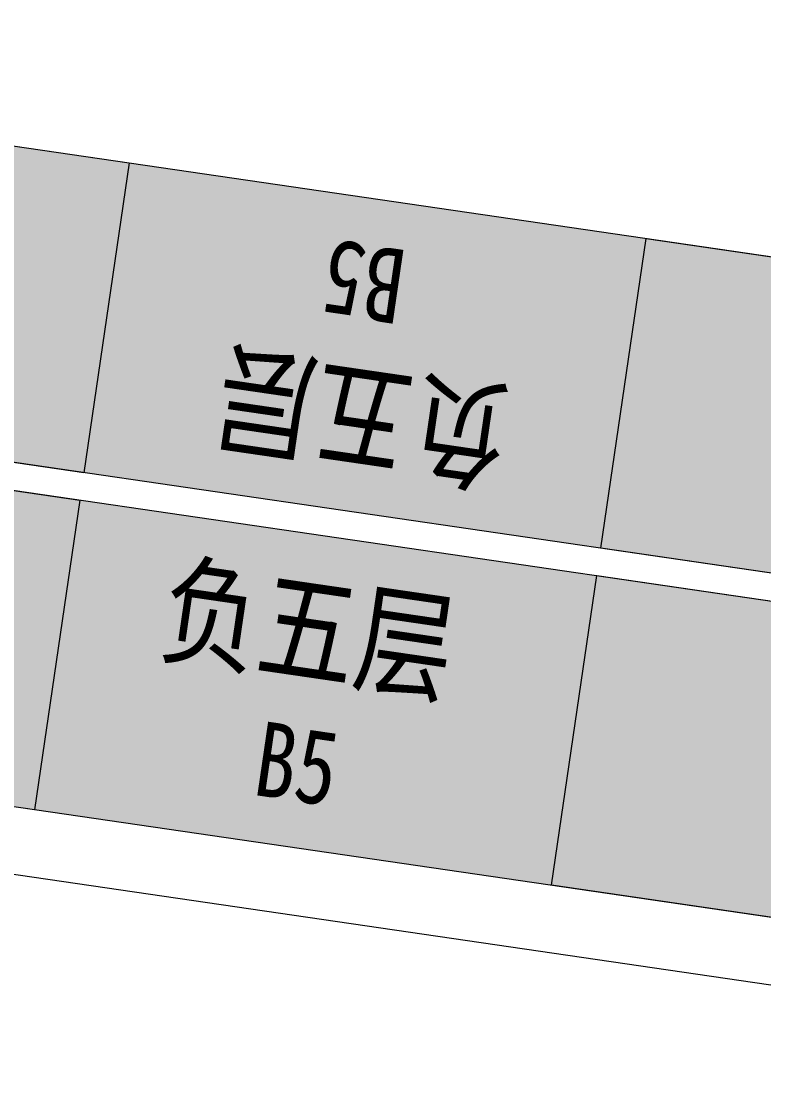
# Model space of a CAD drawing. Header units: inches. Extents: x -414268 to 632271, y -366004 to 318730.
# Drawn here: x -197651 to -189249, y 166721 to 178929 of the extents above; entities that cross this region are included whole.
import ezdxf

# ---------------------------------------------------------------- set-up
doc = ezdxf.new("R2010")
doc.units = ezdxf.units.IN
doc.header["$LTSCALE"] = 1200
doc.header["$MEASUREMENT"] = 0
doc.layers.get('0').update_dxf_attribs({"linetype": 'CONTINUOUS', "lineweight": 0})
doc.layers.add('0--灯箱字(黄底黑字)', color=7, linetype='CONTINUOUS', lineweight=0)
doc.styles.add('-宋体', font='', dxfattribs={"width": 0.8})
doc.styles.get('-宋体').set_extended_font_data('SimSun')

# ---------------------------------------------------------------- blocks, each defined once
blk = doc.blocks.new('A$C27BC456A')
blk.add_hatch(color=250).paths.add_polyline_path([(14884.73986124818, 112855.557986891), (14884.7398612483, 114955.557986891), (8329.665222129555, 114955.557986891), (8329.665222129554, 112855.5579868909)])
at = {"color": 250}
blk.add_lwpolyline([(8329.665222129552, 114955.557986891), (14884.73986124829, 114955.557986891), (14884.73986124818, 112855.557986891), (8329.665222129552, 112855.5579868909), (8329.665222129552, 114955.557986891)], dxfattribs=at)

msp = doc.modelspace()

# ---------------------------------------------------------------- hatches: boundary and pattern name
for points in [[(-196431.3371251026, 177325.4950831423), (-207392.8034752185, 178928.625295299), (-207906.386253491, 175416.9826981406), (-196944.9199033282, 173813.8524859771)], [(-190578.5994641535, 176469.5237862677), (-191092.1822424534, 172957.8811891132), (-179813.2454757929, 171308.3204721615), (-179299.6626975156, 174819.9630693192)], [(-191650.9627408669, 169137.197399503), (-180372.0259748026, 167487.6366825535), (-179858.4431965449, 170999.2792796342), (-191137.3799626093, 172648.8399965836)]]:
    msp.add_hatch(color=250).paths.add_polyline_path(points)
at = {"lineweight": 0, "ltscale": 5}
for points in [[(-191092.1822470303, 172957.8811836914), (-196944.9199091287, 173813.8524809759), (-196431.337130758, 177325.495078235), (-190578.5994686593, 176469.5237809505)], [(-196990.1176185136, 173504.8112876043), (-191137.3799568722, 172648.8399903636), (-191650.9627352167, 169137.197393379), (-197503.7003968578, 169993.1686906198)]]:
    msp.add_hatch(color=152, dxfattribs=at).paths.add_polyline_path(points)

# ---------------------------------------------------------------- linework, layer by layer
at = {"color": 250}
for points in [[(-179813.2454762299, 171308.3204719219), (-207906.3862534912, 175416.9826981406), (-207392.8034752138, 178928.6252952983), (-179299.6626979527, 174819.9630690796), (-179813.24547623, 171308.3204719219)], [(-196944.9199043274, 173813.8524862612), (-207906.3862544906, 175416.9826984248), (-207392.8034762177, 178928.6252955832), (-196431.3371261019, 177325.4950834265), (-196944.9199043274, 173813.8524862612)], [(-196944.9199033282, 173813.852485977), (-207906.386253491, 175416.9826981406), (-207392.8034752185, 178928.625295299), (-196431.3371251026, 177325.4950831423), (-196944.9199033282, 173813.852485977)], [(-179813.2454757929, 171308.3204721615), (-191092.182242454, 172957.8811891134), (-190578.5994641765, 176469.5237862709), (-179299.6626975155, 174819.9630693192), (-179813.2454757929, 171308.3204721615)], [(-207951.5839732421, 175107.9415055063), (-179858.443196569, 170999.2792796376), (-180372.0259748026, 167487.6366825535), (-208465.1667514763, 171596.2989084221), (-207951.5839732421, 175107.9415055062)], [(-191137.3799615666, 172648.8399961909), (-179858.4431954892, 170999.2792793307), (-180372.0259737196, 167487.636682246), (-191650.962739797, 169137.1973991063), (-191137.3799615666, 172648.8399961909)], [(-191137.3799615662, 172648.8399961909), (-179858.4431954892, 170999.2792793306), (-180372.0259737195, 167487.6366822461), (-191650.9627397967, 169137.1973991063), (-191137.3799615662, 172648.8399961909)]]:
    msp.add_lwpolyline(points, dxfattribs=at)
at = {"color": 6}
msp.add_lwpolyline([(-221533.7627512144, 172743.0395705119), (-180358.4848324948, 166721.0959802409)], dxfattribs=at)

# ---------------------------------------------------------------- block references
at = {"xscale": 1.689999999944121, "yscale": 1.690000000002328, "zscale": 1.68999999998348, "rotation": 351.6793996836047}
msp.add_blockref('A$C27BC456A', (-249994.4420959871, -15084.84972868505), dxfattribs=at)

# ---------------------------------------------------------------- texts
at = {"layer": '0--灯箱字(黄底黑字)', "color": 7, "true_color": 0xffffff, "style": '-宋体', "width": 0.8}
for s, height, rotation, p in [('B5', 844.9999999721027, 171.6793996812564, (-193256.8246926158, 176329.5377889566)), ('负五层', 1013.999999966523, 171.6793996812564, (-192077.1723349764, 174699.5278765555)), ('负五层', 1014.000000045224, 351.6793996829062, (-196118.0155796709, 171779.674656111)), ('B5', 845.0000000376863, 351.6793996829062, (-195051.2512786531, 170166.1747841757))]:
    msp.add_text(s, height=height, rotation=rotation, dxfattribs=at).set_placement(p)

doc.saveas('drawing.dxf')
